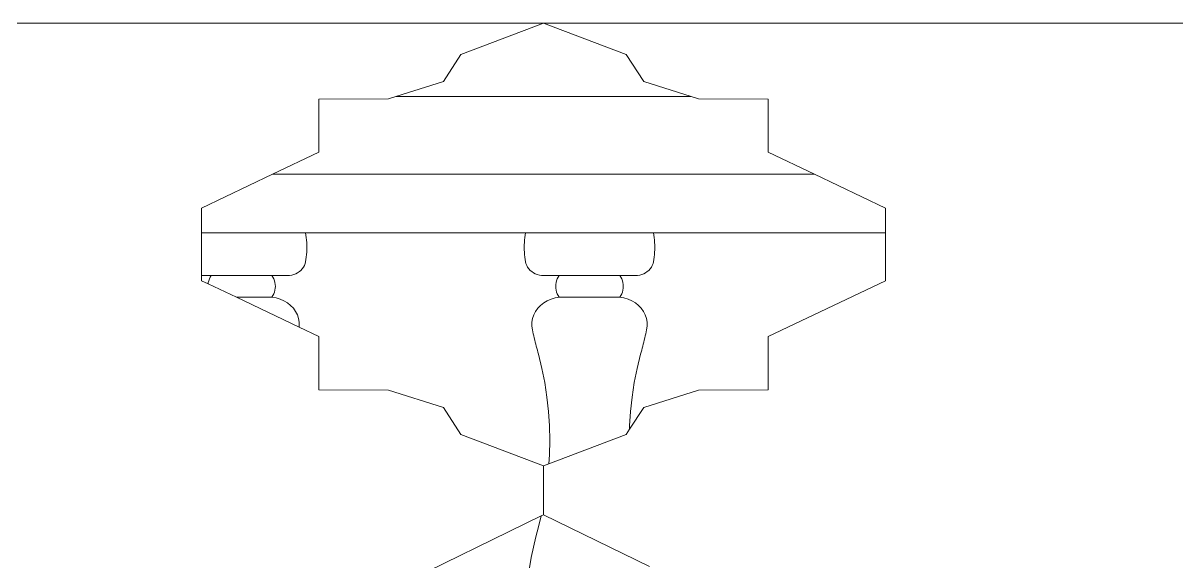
# Model space of a CAD drawing. Header units: inches. Extents: x 16.2 to 49.2, y 7.1 to 20.7.
# Drawn here: x 28.5454 to 28.714, y 18.0418 to 18.1206 of the extents above; entities that cross this region are included whole.
import ezdxf

# ---------------------------------------------------------------- set-up
doc = ezdxf.new("R2010")
doc.units = ezdxf.units.IN
doc.header["$MEASUREMENT"] = 0
doc.layers.add('0inne_gulv', color=252, linetype='Continuous', lineweight=13)

# ---------------------------------------------------------------- blocks, each defined once
blk = doc.blocks.new('DEREK SMALL HOUSE fr')
for p, q in [((-5.19172, -0.07881), (-5.09504, -0.07881)), ((-5.10711, -0.08341), (-5.09504, -0.07881)), ((-5.09504, -0.07881), (-4.99837, -0.07881)), ((-5.08298, -0.08341), (-5.09504, -0.07881)), ((-5.10968, -0.08735), (-5.10711, -0.08341)), ((-5.08041, -0.08735), (-5.08298, -0.08341)), ((-5.11662, -0.08953), (-5.10968, -0.08735)), ((-5.07347, -0.08953), (-5.08041, -0.08735)), ((-5.12789, -0.08993), (-5.1177, -0.08987)), ((-5.12789, -0.09771), (-5.12789, -0.08993)), ((-5.1177, -0.08987), (-5.11662, -0.08953)), ((-5.11662, -0.08953), (-5.07347, -0.08953)), ((-5.07239, -0.08987), (-5.07347, -0.08953)), ((-5.0622, -0.08993), (-5.07239, -0.08987)), ((-5.0622, -0.09771), (-5.0622, -0.08993)), ((-5.13466, -0.10093), (-5.12789, -0.09771)), ((-5.05543, -0.10093), (-5.0622, -0.09771)), ((-5.14502, -0.10586), (-5.13466, -0.10093)), ((-5.13466, -0.10093), (-5.05543, -0.10093)), ((-5.04506, -0.10586), (-5.05543, -0.10093)), ((-5.14502, -0.10948), (-5.14502, -0.10586)), ((-5.04506, -0.10948), (-5.04506, -0.10586)), ((-5.14502, -0.11573), (-5.14502, -0.10948)), ((-5.12982, -0.10948), (-5.14502, -0.10948)), ((-5.12977, -0.10983), (-5.12982, -0.10948)), ((-5.12982, -0.10948), (-5.09767, -0.10948)), ((-5.09773, -0.10983), (-5.09767, -0.10948)), ((-5.07898, -0.10948), (-5.09767, -0.10948)), ((-5.07892, -0.10983), (-5.07898, -0.10948)), ((-5.07898, -0.10948), (-5.04506, -0.10948)), ((-5.04506, -0.1165), (-5.04506, -0.10948)), ((-5.12972, -0.11018), (-5.12977, -0.10983)), ((-5.12968, -0.11054), (-5.12972, -0.11018)), ((-5.12966, -0.11089), (-5.12968, -0.11054)), ((-5.12964, -0.11125), (-5.12966, -0.11089)), ((-5.12964, -0.1116), (-5.12964, -0.11125)), ((-5.09786, -0.11125), (-5.09784, -0.11089)), ((-5.09786, -0.1116), (-5.09786, -0.11125)), ((-5.09784, -0.11089), (-5.09782, -0.11054)), ((-5.09782, -0.11054), (-5.09778, -0.11018)), ((-5.09778, -0.11018), (-5.09773, -0.10983)), ((-5.07887, -0.11018), (-5.07892, -0.10983)), ((-5.07884, -0.11054), (-5.07887, -0.11018)), ((-5.07881, -0.11089), (-5.07884, -0.11054)), ((-5.07879, -0.11125), (-5.07881, -0.11089)), ((-5.07879, -0.1116), (-5.07879, -0.11125)), ((-5.12972, -0.11302), (-5.12968, -0.11266)), ((-5.12968, -0.11266), (-5.12966, -0.11231)), ((-5.12966, -0.11231), (-5.12964, -0.11195)), ((-5.12964, -0.11195), (-5.12964, -0.1116)), ((-5.09786, -0.11195), (-5.09786, -0.1116)), ((-5.09784, -0.11231), (-5.09786, -0.11195)), ((-5.09782, -0.11266), (-5.09784, -0.11231)), ((-5.09778, -0.11302), (-5.09782, -0.11266)), ((-5.07887, -0.11302), (-5.07884, -0.11266)), ((-5.07884, -0.11266), (-5.07881, -0.11231)), ((-5.07881, -0.11231), (-5.07879, -0.11195)), ((-5.07879, -0.11195), (-5.07879, -0.1116)), ((-5.1303, -0.11475), (-5.13013, -0.11451)), ((-5.13013, -0.11451), (-5.13, -0.11426)), ((-5.13, -0.11426), (-5.12989, -0.11399)), ((-5.12989, -0.11399), (-5.12982, -0.11372)), ((-5.12982, -0.11372), (-5.12977, -0.11337)), ((-5.12977, -0.11337), (-5.12972, -0.11302)), ((-5.09773, -0.11337), (-5.09778, -0.11302)), ((-5.09767, -0.11372), (-5.09773, -0.11337)), ((-5.09761, -0.11399), (-5.09767, -0.11372)), ((-5.0975, -0.11426), (-5.09761, -0.11399)), ((-5.09737, -0.11451), (-5.0975, -0.11426)), ((-5.0972, -0.11475), (-5.09737, -0.11451)), ((-5.07945, -0.11475), (-5.07928, -0.11451)), ((-5.07928, -0.11451), (-5.07915, -0.11426)), ((-5.07915, -0.11426), (-5.07904, -0.11399)), ((-5.07904, -0.11399), (-5.07898, -0.11372)), ((-5.07898, -0.11372), (-5.07892, -0.11337)), ((-5.07892, -0.11337), (-5.07887, -0.11302)), ((-5.14502, -0.1165), (-5.14502, -0.11573)), ((-5.1436, -0.11573), (-5.14502, -0.11573)), ((-5.14398, -0.1165), (-5.14388, -0.11623)), ((-5.14388, -0.11623), (-5.14375, -0.11598)), ((-5.14375, -0.11598), (-5.1436, -0.11573)), ((-5.1436, -0.11573), (-5.13475, -0.11573)), ((-5.1346, -0.11598), (-5.13475, -0.11573)), ((-5.13475, -0.11573), (-5.13246, -0.11573)), ((-5.13447, -0.11623), (-5.1346, -0.11598)), ((-5.13437, -0.1165), (-5.13447, -0.11623)), ((-5.13246, -0.11573), (-5.13215, -0.11572)), ((-5.13215, -0.11572), (-5.13184, -0.11567)), ((-5.13184, -0.11567), (-5.13154, -0.11559)), ((-5.13154, -0.11559), (-5.13125, -0.11547)), ((-5.13125, -0.11547), (-5.13098, -0.11533)), ((-5.13098, -0.11533), (-5.13073, -0.11516)), ((-5.13073, -0.11516), (-5.1305, -0.11497)), ((-5.1305, -0.11497), (-5.1303, -0.11475)), ((-5.097, -0.11497), (-5.0972, -0.11475)), ((-5.09677, -0.11516), (-5.097, -0.11497)), ((-5.09652, -0.11533), (-5.09677, -0.11516)), ((-5.09625, -0.11547), (-5.09652, -0.11533)), ((-5.09596, -0.11559), (-5.09625, -0.11547)), ((-5.09566, -0.11567), (-5.09596, -0.11559)), ((-5.09535, -0.11572), (-5.09566, -0.11567)), ((-5.09504, -0.11573), (-5.09535, -0.11572)), ((-5.09275, -0.11573), (-5.09504, -0.11573)), ((-5.09313, -0.1165), (-5.09303, -0.11623)), ((-5.09303, -0.11623), (-5.0929, -0.11598)), ((-5.0929, -0.11598), (-5.09275, -0.11573)), ((-5.09275, -0.11573), (-5.0839, -0.11573)), ((-5.08375, -0.11598), (-5.0839, -0.11573)), ((-5.0839, -0.11573), (-5.08161, -0.11573)), ((-5.08362, -0.11623), (-5.08375, -0.11598)), ((-5.08352, -0.1165), (-5.08362, -0.11623)), ((-5.08161, -0.11573), (-5.0813, -0.11572)), ((-5.0813, -0.11572), (-5.08099, -0.11567)), ((-5.08099, -0.11567), (-5.08069, -0.11559)), ((-5.08069, -0.11559), (-5.0804, -0.11547)), ((-5.0804, -0.11547), (-5.08013, -0.11533)), ((-5.08013, -0.11533), (-5.07988, -0.11516)), ((-5.07988, -0.11516), (-5.07965, -0.11497)), ((-5.07965, -0.11497), (-5.07945, -0.11475)), ((-5.14408, -0.11695), (-5.14502, -0.1165)), ((-5.14408, -0.11695), (-5.14405, -0.11677)), ((-5.13994, -0.11891), (-5.14408, -0.11695)), ((-5.14405, -0.11677), (-5.14398, -0.1165)), ((-5.1343, -0.11677), (-5.13437, -0.1165)), ((-5.13437, -0.11815), (-5.1343, -0.11788)), ((-5.13426, -0.11705), (-5.1343, -0.11677)), ((-5.1343, -0.11788), (-5.13426, -0.1176)), ((-5.13424, -0.11732), (-5.13426, -0.11705)), ((-5.13426, -0.1176), (-5.13424, -0.11732)), ((-5.09326, -0.11732), (-5.09324, -0.11705)), ((-5.09324, -0.1176), (-5.09326, -0.11732)), ((-5.09324, -0.11705), (-5.0932, -0.11677)), ((-5.0932, -0.11788), (-5.09324, -0.1176)), ((-5.0932, -0.11677), (-5.09313, -0.1165)), ((-5.09313, -0.11815), (-5.0932, -0.11788)), ((-5.08345, -0.11677), (-5.08352, -0.1165)), ((-5.08352, -0.11815), (-5.08345, -0.11788)), ((-5.08341, -0.11705), (-5.08345, -0.11677)), ((-5.08345, -0.11788), (-5.08341, -0.1176)), ((-5.08339, -0.11732), (-5.08341, -0.11705)), ((-5.08341, -0.1176), (-5.08339, -0.11732)), ((-5.0622, -0.12464), (-5.04506, -0.1165)), ((-5.13077, -0.12327), (-5.13994, -0.11891)), ((-5.13994, -0.11891), (-5.13475, -0.11891)), ((-5.13475, -0.11891), (-5.1346, -0.11867)), ((-5.13414, -0.11901), (-5.13475, -0.11891)), ((-5.1346, -0.11867), (-5.13447, -0.11841)), ((-5.13447, -0.11841), (-5.13437, -0.11815)), ((-5.13355, -0.11918), (-5.13414, -0.11901)), ((-5.13299, -0.11942), (-5.13355, -0.11918)), ((-5.13248, -0.11973), (-5.13299, -0.11942)), ((-5.09502, -0.11973), (-5.09451, -0.11942)), ((-5.09451, -0.11942), (-5.09395, -0.11918)), ((-5.09395, -0.11918), (-5.09336, -0.11901)), ((-5.09336, -0.11901), (-5.09275, -0.11891)), ((-5.09303, -0.11841), (-5.09313, -0.11815)), ((-5.0929, -0.11867), (-5.09303, -0.11841)), ((-5.09275, -0.11891), (-5.0929, -0.11867)), ((-5.09275, -0.11891), (-5.0839, -0.11891)), ((-5.0839, -0.11891), (-5.08375, -0.11867)), ((-5.08329, -0.11901), (-5.0839, -0.11891)), ((-5.08375, -0.11867), (-5.08362, -0.11841)), ((-5.08362, -0.11841), (-5.08352, -0.11815)), ((-5.0827, -0.11918), (-5.08329, -0.11901)), ((-5.08214, -0.11942), (-5.0827, -0.11918)), ((-5.08163, -0.11973), (-5.08214, -0.11942)), ((-5.13201, -0.1201), (-5.13248, -0.11973)), ((-5.13161, -0.12052), (-5.13201, -0.1201)), ((-5.13128, -0.12099), (-5.13161, -0.12052)), ((-5.13102, -0.12149), (-5.13128, -0.12099)), ((-5.09648, -0.12149), (-5.09622, -0.12099)), ((-5.09622, -0.12099), (-5.09589, -0.12052)), ((-5.09589, -0.12052), (-5.09549, -0.1201)), ((-5.09549, -0.1201), (-5.09502, -0.11973)), ((-5.08116, -0.1201), (-5.08163, -0.11973)), ((-5.08076, -0.12052), (-5.08116, -0.1201)), ((-5.08043, -0.12099), (-5.08076, -0.12052)), ((-5.08018, -0.12149), (-5.08043, -0.12099)), ((-5.13085, -0.12202), (-5.13102, -0.12149)), ((-5.13076, -0.12257), (-5.13085, -0.12202)), ((-5.13075, -0.12313), (-5.13076, -0.12257)), ((-5.09675, -0.12313), (-5.09674, -0.12257)), ((-5.09674, -0.12257), (-5.09665, -0.12202)), ((-5.09665, -0.12202), (-5.09648, -0.12149)), ((-5.08, -0.12202), (-5.08018, -0.12149)), ((-5.07991, -0.12257), (-5.08, -0.12202)), ((-5.0799, -0.12313), (-5.07991, -0.12257)), ((-5.13077, -0.12327), (-5.13075, -0.12313)), ((-5.12789, -0.12464), (-5.13077, -0.12327)), ((-5.12789, -0.12464), (-5.12789, -0.13243)), ((-5.09667, -0.12368), (-5.09675, -0.12313)), ((-5.0966, -0.12398), (-5.09667, -0.12368)), ((-5.09654, -0.12427), (-5.0966, -0.12398)), ((-5.09647, -0.12457), (-5.09654, -0.12427)), ((-5.0964, -0.12486), (-5.09647, -0.12457)), ((-5.08025, -0.12486), (-5.08018, -0.12457)), ((-5.08018, -0.12457), (-5.08012, -0.12427)), ((-5.08012, -0.12427), (-5.08005, -0.12398)), ((-5.08005, -0.12398), (-5.07998, -0.12368)), ((-5.07998, -0.12368), (-5.0799, -0.12313)), ((-5.0622, -0.12464), (-5.0622, -0.13243)), ((-5.09633, -0.12516), (-5.0964, -0.12486)), ((-5.09625, -0.12546), (-5.09633, -0.12516)), ((-5.09618, -0.12575), (-5.09625, -0.12546)), ((-5.0961, -0.12605), (-5.09618, -0.12575)), ((-5.09603, -0.12634), (-5.0961, -0.12605)), ((-5.09595, -0.12664), (-5.09603, -0.12634)), ((-5.0807, -0.12664), (-5.08062, -0.12634)), ((-5.08062, -0.12634), (-5.08055, -0.12605)), ((-5.08055, -0.12605), (-5.08047, -0.12575)), ((-5.08047, -0.12575), (-5.0804, -0.12546)), ((-5.0804, -0.12546), (-5.08033, -0.12516)), ((-5.08033, -0.12516), (-5.08025, -0.12486)), ((-5.09587, -0.12693), (-5.09595, -0.12664)), ((-5.0958, -0.12723), (-5.09587, -0.12693)), ((-5.09528, -0.1293), (-5.0958, -0.12723)), ((-5.08137, -0.1293), (-5.08086, -0.12723)), ((-5.08086, -0.12723), (-5.08078, -0.12693)), ((-5.08078, -0.12693), (-5.0807, -0.12664)), ((-5.09487, -0.13139), (-5.09528, -0.1293)), ((-5.08179, -0.13139), (-5.08137, -0.1293)), ((-5.09454, -0.13349), (-5.09487, -0.13139)), ((-5.08211, -0.13349), (-5.08179, -0.13139)), ((-5.12789, -0.13243), (-5.1177, -0.13249)), ((-5.1177, -0.13249), (-5.10968, -0.13501)), ((-5.07239, -0.13249), (-5.08041, -0.13501)), ((-5.0622, -0.13243), (-5.07239, -0.13249)), ((-5.09431, -0.1356), (-5.09454, -0.13349)), ((-5.08235, -0.1356), (-5.08211, -0.13349)), ((-5.10968, -0.13501), (-5.10711, -0.13895)), ((-5.09416, -0.13772), (-5.09431, -0.1356)), ((-5.08041, -0.13501), (-5.0825, -0.13821)), ((-5.08249, -0.13772), (-5.08235, -0.1356)), ((-5.09412, -0.13984), (-5.09416, -0.13772)), ((-5.0825, -0.13821), (-5.08298, -0.13895)), ((-5.0825, -0.13821), (-5.08249, -0.13772)), ((-5.10711, -0.13895), (-5.09504, -0.14354)), ((-5.08298, -0.13895), (-5.09425, -0.14324)), ((-5.09416, -0.14197), (-5.09412, -0.13984)), ((-5.09425, -0.14324), (-5.09504, -0.14354)), ((-5.09425, -0.14324), (-5.09416, -0.14197)), ((-5.09504, -0.1507), (-5.09504, -0.14354)), ((-5.0954, -0.15087), (-5.12951, -0.16756)), ((-5.0958, -0.15246), (-5.0954, -0.15087)), ((-5.09504, -0.1507), (-5.0954, -0.15087)), ((-5.09504, -0.1507), (-5.07958, -0.15826)), ((-5.09618, -0.15395), (-5.0958, -0.15246)), ((-5.09653, -0.15545), (-5.09618, -0.15395)), ((-5.09684, -0.15696), (-5.09653, -0.15545)), ((-5.09711, -0.15847), (-5.09684, -0.15696))]:
    blk.add_line(p, q)

msp = doc.modelspace()

# ---------------------------------------------------------------- block references
at = {"layer": '0inne_gulv'}
msp.add_blockref('DEREK SMALL HOUSE fr', (33.7165, 18.19939), dxfattribs=at)

doc.saveas('drawing.dxf')
